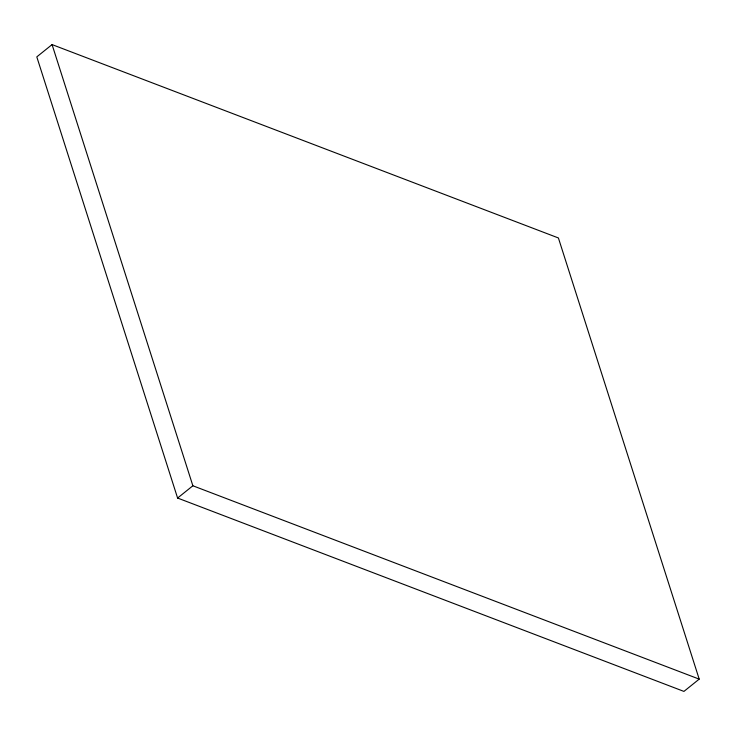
<?xml version="1.0" encoding="UTF-8"?>
<svg xmlns="http://www.w3.org/2000/svg" width="736" height="736" viewBox="0 0 736 736"><rect width="100%" height="100%" fill="white"/><g stroke="black" fill="none" stroke-linecap="round" stroke-linejoin="round"><path stroke-width="1.1" d="M52.072 44.592L36.8 56.874L177.597 498.042L683.928 691.408L699.2 679.126L558.403 237.958L52.072 44.592L192.869 485.769L699.2 679.126M177.597 498.042L192.869 485.769"/></g></svg>
